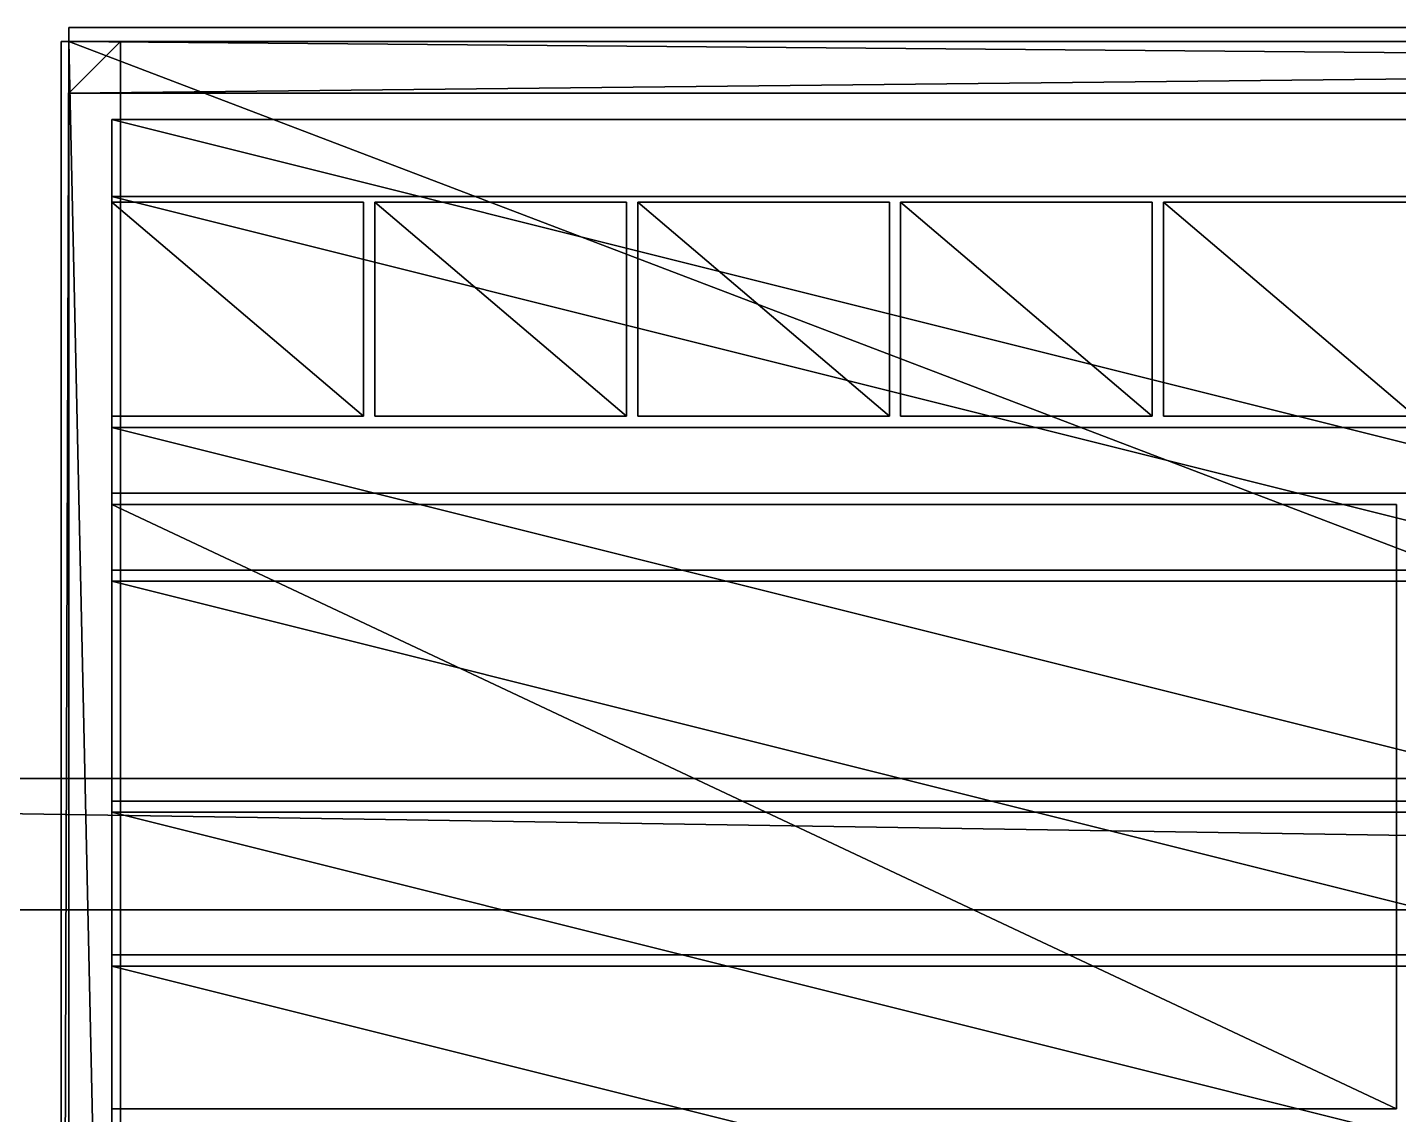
# Model space of a CAD drawing. Header units: millimetres. Extents: x -2500 to 6540, y -1255 to 1270.
# Drawn here: x -84 to 1376, y 112 to 1270 of the extents above; entities that cross this region are included whole.
import ezdxf

# ---------------------------------------------------------------- set-up
doc = ezdxf.new("R2010")
doc.units = ezdxf.units.MM

msp = doc.modelspace()

# ---------------------------------------------------------------- linework, layer by layer
at = {"layer": 'CAD_75LAB'}
for points in [[(-40, 1200, 1190), (-40, 1270, 1120), (-40, 1200, 1120)], [(-40, 1200, 1190), (-40, 1270, 1190), (-40, 1270, 1120)], [(6540, 1270, 1190), (6540, 1270, 1120), (-40, 1270, 1120)], [(6540, 1270, 1190), (-40, 1270, 1120), (-40, 1270, 1190)], [(6540, 1270, 1120), (-40, 1200, 1120), (-40, 1270, 1120)], [(6540, 1270, 1120), (6540, 1200, 1120), (-40, 1200, 1120)], [(6540, 1270, 1190), (-40, 1270, 1190), (-40, 1200, 1190)], [(6540, 1270, 1190), (-40, 1200, 1190), (6540, 1200, 1190)], [(-48, -1255, 1120), (-48, 1255, 3560), (-48, 1255, 1120)], [(-48, -1255, 3560), (-48, 1255, 3560), (-48, -1255, 1120)], [(-48, 1255, 3560), (-40, 1255, 1120), (-48, 1255, 1120)], [(-40, 1255, 3560), (-40, 1255, 1120), (-48, 1255, 3560)], [(-40, 1255, 1120), (-48, -1255, 1120), (-48, 1255, 1120)], [(-40, 1255, 1120), (-40, -1255, 1120), (-48, -1255, 1120)], [(-40, 1255, 3560), (-48, 1255, 3560), (-48, -1255, 3560)], [(-40, 1255, 3560), (-48, -1255, 3560), (-40, -1255, 3560)], [(-40, -1255, 1030), (-40, 1255, 1120), (-40, 1255, 1030)], [(-40, -1255, 1120), (-40, 1255, 1120), (-40, -1255, 1030)], [(6540, 1255, 1030), (-40, 1255, 1030), (-40, 1255, 1120)], [(6540, 1255, 1120), (6540, 1255, 1030), (-40, 1255, 1120)], [(6540, -1255, 1030), (-40, -1255, 1030), (-40, 1255, 1030)], [(6540, 1255, 1030), (6540, -1255, 1030), (-40, 1255, 1030)], [(6540, -1255, 1120), (-40, 1255, 1120), (-40, -1255, 1120)], [(6540, 1255, 1120), (-40, 1255, 1120), (6540, -1255, 1120)], [(-40, 1200, 3560), (-40, 1255, 1120), (-40, 1200, 1120)], [(-40, 1200, 3560), (-40, 1255, 3560), (-40, 1255, 1120)], [(15, 1255, 3560), (15, 1255, 1120), (-40, 1255, 1120)], [(15, 1255, 3560), (-40, 1255, 1120), (-40, 1255, 3560)], [(15, 1255, 1120), (-40, 1200, 1120), (-40, 1255, 1120)], [(15, 1255, 1120), (15, 1200, 1120), (-40, 1200, 1120)], [(15, 1255, 3560), (-40, 1255, 3560), (-40, 1200, 3560)], [(15, 1255, 3560), (-40, 1200, 3560), (15, 1200, 3560)], [(-40, 1200, 3615), (-40, 1255, 3560), (-40, 1200, 3560)], [(-40, 1200, 3615), (-40, 1255, 3615), (-40, 1255, 3560)], [(6540, 1255, 3560), (-40, 1255, 3560), (-40, 1255, 3615)], [(6540, 1255, 3615), (6540, 1255, 3560), (-40, 1255, 3615)], [(6540, 1200, 3560), (-40, 1200, 3560), (-40, 1255, 3560)], [(6540, 1255, 3560), (6540, 1200, 3560), (-40, 1255, 3560)], [(6540, 1200, 3615), (-40, 1255, 3615), (-40, 1200, 3615)], [(6540, 1255, 3615), (-40, 1255, 3615), (6540, 1200, 3615)], [(-40, -1255, 3560), (-40, 1255, 3615), (-40, 1255, 3560)], [(-40, -1255, 3615), (-40, 1255, 3615), (-40, -1255, 3560)], [(15, 1255, 3615), (15, 1255, 3560), (-40, 1255, 3560)], [(15, 1255, 3615), (-40, 1255, 3560), (-40, 1255, 3615)], [(-40, 1255, 3560), (15, -1255, 3560), (-40, -1255, 3560)], [(15, 1255, 3560), (15, -1255, 3560), (-40, 1255, 3560)], [(-40, 1255, 3615), (-40, -1255, 3615), (15, -1255, 3615)], [(15, 1255, 3615), (-40, 1255, 3615), (15, -1255, 3615)], [(-40, -1255, 1120), (-40, 1255, 1120), (-40, 1255, 3560)], [(-40, -1255, 3560), (-40, -1255, 1120), (-40, 1255, 3560)], [(15, 1200, 3560), (15, 1200, 1120), (15, 1255, 1120)], [(15, 1200, 3560), (15, 1255, 1120), (15, 1255, 3560)], [(15, -1255, 3560), (15, 1255, 3560), (15, 1255, 3615)], [(15, -1255, 3615), (15, -1255, 3560), (15, 1255, 3615)], [(15, 1200, 3560), (-40, 1200, 1120), (15, 1200, 1120)], [(15, 1200, 3560), (-40, 1200, 3560), (-40, 1200, 1120)], [(6540, 1200, 3560), (-40, 1200, 3615), (-40, 1200, 3560)], [(6540, 1200, 3615), (-40, 1200, 3615), (6540, 1200, 3560)], [(6540, 1200, 1190), (-40, 1200, 1120), (6540, 1200, 1120)], [(6540, 1200, 1190), (-40, 1200, 1190), (-40, 1200, 1120)], [(6, 774, 1237), (6, 1172, 1123), (6, 774, 1123)], [(6, 774, 1237), (6, 1172, 1237), (6, 1172, 1123)], [(1597, 1172, 1123), (6, 1172, 1123), (6, 1172, 1237)], [(1597, 1172, 1237), (1597, 1172, 1123), (6, 1172, 1237)], [(1597, 774, 1123), (6, 774, 1123), (6, 1172, 1123)], [(1597, 1172, 1123), (1597, 774, 1123), (6, 1172, 1123)], [(1597, 774, 1237), (6, 1172, 1237), (6, 774, 1237)], [(1597, 1172, 1237), (6, 1172, 1237), (1597, 774, 1237)], [(6, 774, 1357), (6, 1172, 1243), (6, 774, 1243)], [(6, 774, 1357), (6, 1172, 1357), (6, 1172, 1243)], [(1597, 1172, 1243), (6, 1172, 1243), (6, 1172, 1357)], [(1597, 1172, 1357), (1597, 1172, 1243), (6, 1172, 1357)], [(1597, 774, 1243), (6, 774, 1243), (6, 1172, 1243)], [(1597, 1172, 1243), (1597, 774, 1243), (6, 1172, 1243)], [(1597, 774, 1357), (6, 1172, 1357), (6, 774, 1357)], [(1597, 1172, 1357), (6, 1172, 1357), (1597, 774, 1357)], [(6, 774, 1477), (6, 1172, 1363), (6, 774, 1363)], [(6, 774, 1477), (6, 1172, 1477), (6, 1172, 1363)], [(1597, 1172, 1363), (6, 1172, 1363), (6, 1172, 1477)], [(1597, 1172, 1477), (1597, 1172, 1363), (6, 1172, 1477)], [(1597, 774, 1363), (6, 774, 1363), (6, 1172, 1363)], [(1597, 1172, 1363), (1597, 774, 1363), (6, 1172, 1363)], [(1597, 774, 1477), (6, 1172, 1477), (6, 774, 1477)], [(1597, 1172, 1477), (6, 1172, 1477), (1597, 774, 1477)], [(6, 774, 1597), (6, 1172, 1483), (6, 774, 1483)], [(6, 774, 1597), (6, 1172, 1597), (6, 1172, 1483)], [(1597, 1172, 1483), (6, 1172, 1483), (6, 1172, 1597)], [(1597, 1172, 1597), (1597, 1172, 1483), (6, 1172, 1597)], [(1597, 774, 1483), (6, 774, 1483), (6, 1172, 1483)], [(1597, 1172, 1483), (1597, 774, 1483), (6, 1172, 1483)], [(1597, 774, 1597), (6, 1172, 1597), (6, 774, 1597)], [(1597, 1172, 1597), (6, 1172, 1597), (1597, 774, 1597)], [(6, 774, 1717), (6, 1172, 1603), (6, 774, 1603)], [(6, 774, 1717), (6, 1172, 1717), (6, 1172, 1603)], [(1597, 1172, 1603), (6, 1172, 1603), (6, 1172, 1717)], [(1597, 1172, 1717), (1597, 1172, 1603), (6, 1172, 1717)], [(1597, 774, 1603), (6, 774, 1603), (6, 1172, 1603)], [(1597, 1172, 1603), (1597, 774, 1603), (6, 1172, 1603)], [(1597, 774, 1717), (6, 1172, 1717), (6, 774, 1717)], [(1597, 1172, 1717), (6, 1172, 1717), (1597, 774, 1717)], [(6, 774, 1837), (6, 1172, 1723), (6, 774, 1723)], [(6, 774, 1837), (6, 1172, 1837), (6, 1172, 1723)], [(1597, 1172, 1723), (6, 1172, 1723), (6, 1172, 1837)], [(1597, 1172, 1837), (1597, 1172, 1723), (6, 1172, 1837)], [(1597, 774, 1723), (6, 774, 1723), (6, 1172, 1723)], [(1597, 1172, 1723), (1597, 774, 1723), (6, 1172, 1723)], [(1597, 774, 1837), (6, 1172, 1837), (6, 774, 1837)], [(1597, 1172, 1837), (6, 1172, 1837), (1597, 774, 1837)], [(6, 774, 1957), (6, 1172, 1843), (6, 774, 1843)], [(6, 774, 1957), (6, 1172, 1957), (6, 1172, 1843)], [(1597, 1172, 1843), (6, 1172, 1843), (6, 1172, 1957)], [(1597, 1172, 1957), (1597, 1172, 1843), (6, 1172, 1957)], [(1597, 774, 1843), (6, 774, 1843), (6, 1172, 1843)], [(1597, 1172, 1843), (1597, 774, 1843), (6, 1172, 1843)], [(1597, 774, 1957), (6, 1172, 1957), (6, 774, 1957)], [(1597, 1172, 1957), (6, 1172, 1957), (1597, 774, 1957)], [(6, 774, 2077), (6, 1172, 1963), (6, 774, 1963)], [(6, 774, 2077), (6, 1172, 2077), (6, 1172, 1963)], [(1597, 1172, 1963), (6, 1172, 1963), (6, 1172, 2077)], [(1597, 1172, 2077), (1597, 1172, 1963), (6, 1172, 2077)], [(1597, 774, 1963), (6, 774, 1963), (6, 1172, 1963)], [(1597, 1172, 1963), (1597, 774, 1963), (6, 1172, 1963)], [(1597, 774, 2077), (6, 1172, 2077), (6, 774, 2077)], [(1597, 1172, 2077), (6, 1172, 2077), (1597, 774, 2077)], [(6, 774, 2197), (6, 1172, 2083), (6, 774, 2083)], [(6, 774, 2197), (6, 1172, 2197), (6, 1172, 2083)], [(1597, 1172, 2083), (6, 1172, 2083), (6, 1172, 2197)], [(1597, 1172, 2197), (1597, 1172, 2083), (6, 1172, 2197)], [(1597, 774, 2083), (6, 774, 2083), (6, 1172, 2083)], [(1597, 1172, 2083), (1597, 774, 2083), (6, 1172, 2083)], [(1597, 774, 2197), (6, 1172, 2197), (6, 774, 2197)], [(1597, 1172, 2197), (6, 1172, 2197), (1597, 774, 2197)], [(6, 774, 2317), (6, 1172, 2203), (6, 774, 2203)], [(6, 774, 2317), (6, 1172, 2317), (6, 1172, 2203)], [(1597, 1172, 2203), (6, 1172, 2203), (6, 1172, 2317)], [(1597, 1172, 2317), (1597, 1172, 2203), (6, 1172, 2317)], [(1597, 774, 2203), (6, 774, 2203), (6, 1172, 2203)], [(1597, 1172, 2203), (1597, 774, 2203), (6, 1172, 2203)], [(1597, 774, 2317), (6, 1172, 2317), (6, 774, 2317)], [(1597, 1172, 2317), (6, 1172, 2317), (1597, 774, 2317)], [(6, 774, 2437), (6, 1172, 2323), (6, 774, 2323)], [(6, 774, 2437), (6, 1172, 2437), (6, 1172, 2323)], [(1597, 1172, 2323), (6, 1172, 2323), (6, 1172, 2437)], [(1597, 1172, 2437), (1597, 1172, 2323), (6, 1172, 2437)], [(1597, 774, 2323), (6, 774, 2323), (6, 1172, 2323)], [(1597, 1172, 2323), (1597, 774, 2323), (6, 1172, 2323)], [(1597, 774, 2437), (6, 1172, 2437), (6, 774, 2437)], [(1597, 1172, 2437), (6, 1172, 2437), (1597, 774, 2437)], [(6, 774, 2557), (6, 1172, 2443), (6, 774, 2443)], [(6, 774, 2557), (6, 1172, 2557), (6, 1172, 2443)], [(1597, 1172, 2443), (6, 1172, 2443), (6, 1172, 2557)], [(1597, 1172, 2557), (1597, 1172, 2443), (6, 1172, 2557)], [(1597, 774, 2443), (6, 774, 2443), (6, 1172, 2443)], [(1597, 1172, 2443), (1597, 774, 2443), (6, 1172, 2443)], [(1597, 774, 2557), (6, 1172, 2557), (6, 774, 2557)], [(1597, 1172, 2557), (6, 1172, 2557), (1597, 774, 2557)], [(6, 774, 2677), (6, 1172, 2563), (6, 774, 2563)], [(6, 774, 2677), (6, 1172, 2677), (6, 1172, 2563)], [(1597, 1172, 2563), (6, 1172, 2563), (6, 1172, 2677)], [(1597, 1172, 2677), (1597, 1172, 2563), (6, 1172, 2677)], [(1597, 774, 2563), (6, 774, 2563), (6, 1172, 2563)], [(1597, 1172, 2563), (1597, 774, 2563), (6, 1172, 2563)], [(1597, 774, 2677), (6, 1172, 2677), (6, 774, 2677)], [(1597, 1172, 2677), (6, 1172, 2677), (1597, 774, 2677)], [(6, 774, 2797), (6, 1172, 2683), (6, 774, 2683)], [(6, 774, 2797), (6, 1172, 2797), (6, 1172, 2683)], [(1597, 1172, 2683), (6, 1172, 2683), (6, 1172, 2797)], [(1597, 1172, 2797), (1597, 1172, 2683), (6, 1172, 2797)], [(1597, 774, 2683), (6, 774, 2683), (6, 1172, 2683)], [(1597, 1172, 2683), (1597, 774, 2683), (6, 1172, 2683)], [(1597, 774, 2797), (6, 1172, 2797), (6, 774, 2797)], [(1597, 1172, 2797), (6, 1172, 2797), (1597, 774, 2797)], [(6, 692, 2917), (6, 1090, 2803), (6, 692, 2803)], [(6, 692, 2917), (6, 1090, 2917), (6, 1090, 2803)], [(1597, 1090, 2803), (6, 1090, 2803), (6, 1090, 2917)], [(1597, 1090, 2917), (1597, 1090, 2803), (6, 1090, 2917)], [(1597, 692, 2803), (6, 692, 2803), (6, 1090, 2803)], [(1597, 1090, 2803), (1597, 692, 2803), (6, 1090, 2803)], [(1597, 692, 2917), (6, 1090, 2917), (6, 692, 2917)], [(1597, 1090, 2917), (6, 1090, 2917), (1597, 692, 2917)], [(6, 856, 3102), (6, 1084, 2923), (6, 856, 2923)], [(6, 856, 3102), (6, 1084, 3102), (6, 1084, 2923)], [(274, 1084, 3102), (274, 1084, 2923), (6, 1084, 2923)], [(274, 1084, 3102), (6, 1084, 2923), (6, 1084, 3102)], [(274, 856, 2923), (6, 856, 2923), (6, 1084, 2923)], [(274, 1084, 2923), (274, 856, 2923), (6, 1084, 2923)], [(274, 856, 3102), (6, 1084, 3102), (6, 856, 3102)], [(274, 1084, 3102), (6, 1084, 3102), (274, 856, 3102)], [(6, 856, 3287), (6, 1084, 3108), (6, 856, 3108)], [(6, 856, 3287), (6, 1084, 3287), (6, 1084, 3108)], [(274, 1084, 3287), (274, 1084, 3108), (6, 1084, 3108)], [(274, 1084, 3287), (6, 1084, 3108), (6, 1084, 3287)], [(274, 856, 3108), (6, 856, 3108), (6, 1084, 3108)], [(274, 1084, 3108), (274, 856, 3108), (6, 1084, 3108)], [(274, 856, 3287), (6, 1084, 3287), (6, 856, 3287)], [(274, 1084, 3287), (6, 1084, 3287), (274, 856, 3287)], [(6, 856, 3472), (6, 1084, 3293), (6, 856, 3293)], [(6, 856, 3472), (6, 1084, 3472), (6, 1084, 3293)], [(274, 1084, 3472), (274, 1084, 3293), (6, 1084, 3293)], [(274, 1084, 3472), (6, 1084, 3293), (6, 1084, 3472)], [(274, 856, 3293), (6, 856, 3293), (6, 1084, 3293)], [(274, 1084, 3293), (274, 856, 3293), (6, 1084, 3293)], [(274, 856, 3472), (6, 1084, 3472), (6, 856, 3472)], [(274, 1084, 3472), (6, 1084, 3472), (274, 856, 3472)], [(274, 856, 3102), (274, 856, 2923), (274, 1084, 2923)], [(274, 856, 3102), (274, 1084, 2923), (274, 1084, 3102)], [(274, 856, 3287), (274, 856, 3108), (274, 1084, 3108)], [(274, 856, 3287), (274, 1084, 3108), (274, 1084, 3287)], [(274, 856, 3472), (274, 856, 3293), (274, 1084, 3293)], [(274, 856, 3472), (274, 1084, 3293), (274, 1084, 3472)], [(286, 856, 3102), (286, 1084, 2923), (286, 856, 2923)], [(286, 856, 3102), (286, 1084, 3102), (286, 1084, 2923)], [(554, 1084, 3102), (554, 1084, 2923), (286, 1084, 2923)], [(554, 1084, 3102), (286, 1084, 2923), (286, 1084, 3102)], [(554, 856, 2923), (286, 856, 2923), (286, 1084, 2923)], [(554, 1084, 2923), (554, 856, 2923), (286, 1084, 2923)], [(554, 856, 3102), (286, 1084, 3102), (286, 856, 3102)], [(554, 1084, 3102), (286, 1084, 3102), (554, 856, 3102)], [(286, 856, 3287), (286, 1084, 3108), (286, 856, 3108)], [(286, 856, 3287), (286, 1084, 3287), (286, 1084, 3108)], [(554, 1084, 3287), (554, 1084, 3108), (286, 1084, 3108)], [(554, 1084, 3287), (286, 1084, 3108), (286, 1084, 3287)], [(554, 856, 3108), (286, 856, 3108), (286, 1084, 3108)], [(554, 1084, 3108), (554, 856, 3108), (286, 1084, 3108)], [(554, 856, 3287), (286, 1084, 3287), (286, 856, 3287)], [(554, 1084, 3287), (286, 1084, 3287), (554, 856, 3287)], [(286, 856, 3472), (286, 1084, 3293), (286, 856, 3293)], [(286, 856, 3472), (286, 1084, 3472), (286, 1084, 3293)], [(554, 1084, 3472), (554, 1084, 3293), (286, 1084, 3293)], [(554, 1084, 3472), (286, 1084, 3293), (286, 1084, 3472)], [(554, 856, 3293), (286, 856, 3293), (286, 1084, 3293)], [(554, 1084, 3293), (554, 856, 3293), (286, 1084, 3293)], [(554, 856, 3472), (286, 1084, 3472), (286, 856, 3472)], [(554, 1084, 3472), (286, 1084, 3472), (554, 856, 3472)], [(554, 856, 3102), (554, 856, 2923), (554, 1084, 2923)], [(554, 856, 3102), (554, 1084, 2923), (554, 1084, 3102)], [(554, 856, 3287), (554, 856, 3108), (554, 1084, 3108)], [(554, 856, 3287), (554, 1084, 3108), (554, 1084, 3287)], [(554, 856, 3472), (554, 856, 3293), (554, 1084, 3293)], [(554, 856, 3472), (554, 1084, 3293), (554, 1084, 3472)], [(566, 856, 3102), (566, 1084, 2923), (566, 856, 2923)], [(566, 856, 3102), (566, 1084, 3102), (566, 1084, 2923)], [(834, 1084, 3102), (834, 1084, 2923), (566, 1084, 2923)], [(834, 1084, 3102), (566, 1084, 2923), (566, 1084, 3102)], [(834, 856, 2923), (566, 856, 2923), (566, 1084, 2923)], [(834, 1084, 2923), (834, 856, 2923), (566, 1084, 2923)], [(834, 856, 3102), (566, 1084, 3102), (566, 856, 3102)], [(834, 1084, 3102), (566, 1084, 3102), (834, 856, 3102)], [(566, 856, 3287), (566, 1084, 3108), (566, 856, 3108)], [(566, 856, 3287), (566, 1084, 3287), (566, 1084, 3108)], [(834, 1084, 3287), (834, 1084, 3108), (566, 1084, 3108)], [(834, 1084, 3287), (566, 1084, 3108), (566, 1084, 3287)], [(834, 856, 3108), (566, 856, 3108), (566, 1084, 3108)], [(834, 1084, 3108), (834, 856, 3108), (566, 1084, 3108)], [(834, 856, 3287), (566, 1084, 3287), (566, 856, 3287)], [(834, 1084, 3287), (566, 1084, 3287), (834, 856, 3287)], [(566, 856, 3472), (566, 1084, 3293), (566, 856, 3293)], [(566, 856, 3472), (566, 1084, 3472), (566, 1084, 3293)], [(834, 1084, 3472), (834, 1084, 3293), (566, 1084, 3293)], [(834, 1084, 3472), (566, 1084, 3293), (566, 1084, 3472)], [(834, 856, 3293), (566, 856, 3293), (566, 1084, 3293)], [(834, 1084, 3293), (834, 856, 3293), (566, 1084, 3293)], [(834, 856, 3472), (566, 1084, 3472), (566, 856, 3472)], [(834, 1084, 3472), (566, 1084, 3472), (834, 856, 3472)], [(834, 856, 3102), (834, 856, 2923), (834, 1084, 2923)], [(834, 856, 3102), (834, 1084, 2923), (834, 1084, 3102)], [(834, 856, 3287), (834, 856, 3108), (834, 1084, 3108)], [(834, 856, 3287), (834, 1084, 3108), (834, 1084, 3287)], [(834, 856, 3472), (834, 856, 3293), (834, 1084, 3293)], [(834, 856, 3472), (834, 1084, 3293), (834, 1084, 3472)], [(846, 856, 3102), (846, 1084, 2923), (846, 856, 2923)], [(846, 856, 3102), (846, 1084, 3102), (846, 1084, 2923)], [(1114, 1084, 3102), (1114, 1084, 2923), (846, 1084, 2923)], [(1114, 1084, 3102), (846, 1084, 2923), (846, 1084, 3102)], [(1114, 856, 2923), (846, 856, 2923), (846, 1084, 2923)], [(1114, 1084, 2923), (1114, 856, 2923), (846, 1084, 2923)], [(1114, 856, 3102), (846, 1084, 3102), (846, 856, 3102)], [(1114, 1084, 3102), (846, 1084, 3102), (1114, 856, 3102)], [(846, 856, 3287), (846, 1084, 3108), (846, 856, 3108)], [(846, 856, 3287), (846, 1084, 3287), (846, 1084, 3108)], [(1114, 1084, 3287), (1114, 1084, 3108), (846, 1084, 3108)], [(1114, 1084, 3287), (846, 1084, 3108), (846, 1084, 3287)], [(1114, 856, 3108), (846, 856, 3108), (846, 1084, 3108)], [(1114, 1084, 3108), (1114, 856, 3108), (846, 1084, 3108)], [(1114, 856, 3287), (846, 1084, 3287), (846, 856, 3287)], [(1114, 1084, 3287), (846, 1084, 3287), (1114, 856, 3287)], [(846, 856, 3472), (846, 1084, 3293), (846, 856, 3293)], [(846, 856, 3472), (846, 1084, 3472), (846, 1084, 3293)], [(1114, 1084, 3472), (1114, 1084, 3293), (846, 1084, 3293)], [(1114, 1084, 3472), (846, 1084, 3293), (846, 1084, 3472)], [(1114, 856, 3293), (846, 856, 3293), (846, 1084, 3293)], [(1114, 1084, 3293), (1114, 856, 3293), (846, 1084, 3293)], [(1114, 856, 3472), (846, 1084, 3472), (846, 856, 3472)], [(1114, 1084, 3472), (846, 1084, 3472), (1114, 856, 3472)], [(1114, 856, 3102), (1114, 856, 2923), (1114, 1084, 2923)], [(1114, 856, 3102), (1114, 1084, 2923), (1114, 1084, 3102)], [(1114, 856, 3287), (1114, 856, 3108), (1114, 1084, 3108)], [(1114, 856, 3287), (1114, 1084, 3108), (1114, 1084, 3287)], [(1114, 856, 3472), (1114, 856, 3293), (1114, 1084, 3293)], [(1114, 856, 3472), (1114, 1084, 3293), (1114, 1084, 3472)], [(1126, 856, 3102), (1126, 1084, 2923), (1126, 856, 2923)], [(1126, 856, 3102), (1126, 1084, 3102), (1126, 1084, 2923)], [(1394, 1084, 3102), (1394, 1084, 2923), (1126, 1084, 2923)], [(1394, 1084, 3102), (1126, 1084, 2923), (1126, 1084, 3102)], [(1394, 856, 2923), (1126, 856, 2923), (1126, 1084, 2923)], [(1394, 1084, 2923), (1394, 856, 2923), (1126, 1084, 2923)], [(1394, 856, 3102), (1126, 1084, 3102), (1126, 856, 3102)], [(1394, 1084, 3102), (1126, 1084, 3102), (1394, 856, 3102)], [(1126, 856, 3287), (1126, 1084, 3108), (1126, 856, 3108)], [(1126, 856, 3287), (1126, 1084, 3287), (1126, 1084, 3108)], [(1394, 1084, 3287), (1394, 1084, 3108), (1126, 1084, 3108)], [(1394, 1084, 3287), (1126, 1084, 3108), (1126, 1084, 3287)], [(1394, 856, 3108), (1126, 856, 3108), (1126, 1084, 3108)], [(1394, 1084, 3108), (1394, 856, 3108), (1126, 1084, 3108)], [(1394, 856, 3287), (1126, 1084, 3287), (1126, 856, 3287)], [(1394, 1084, 3287), (1126, 1084, 3287), (1394, 856, 3287)], [(1126, 856, 3472), (1126, 1084, 3293), (1126, 856, 3293)], [(1126, 856, 3472), (1126, 1084, 3472), (1126, 1084, 3293)], [(1394, 1084, 3472), (1394, 1084, 3293), (1126, 1084, 3293)], [(1394, 1084, 3472), (1126, 1084, 3293), (1126, 1084, 3472)], [(1394, 856, 3293), (1126, 856, 3293), (1126, 1084, 3293)], [(1394, 1084, 3293), (1394, 856, 3293), (1126, 1084, 3293)], [(1394, 856, 3472), (1126, 1084, 3472), (1126, 856, 3472)], [(1394, 1084, 3472), (1126, 1084, 3472), (1394, 856, 3472)], [(274, 856, 3102), (6, 856, 2923), (274, 856, 2923)], [(274, 856, 3102), (6, 856, 3102), (6, 856, 2923)], [(274, 856, 3287), (6, 856, 3108), (274, 856, 3108)], [(274, 856, 3287), (6, 856, 3287), (6, 856, 3108)], [(274, 856, 3472), (6, 856, 3293), (274, 856, 3293)], [(274, 856, 3472), (6, 856, 3472), (6, 856, 3293)], [(554, 856, 3102), (286, 856, 2923), (554, 856, 2923)], [(554, 856, 3102), (286, 856, 3102), (286, 856, 2923)], [(554, 856, 3287), (286, 856, 3108), (554, 856, 3108)], [(554, 856, 3287), (286, 856, 3287), (286, 856, 3108)], [(554, 856, 3472), (286, 856, 3293), (554, 856, 3293)], [(554, 856, 3472), (286, 856, 3472), (286, 856, 3293)], [(834, 856, 3102), (566, 856, 2923), (834, 856, 2923)], [(834, 856, 3102), (566, 856, 3102), (566, 856, 2923)], [(834, 856, 3287), (566, 856, 3108), (834, 856, 3108)], [(834, 856, 3287), (566, 856, 3287), (566, 856, 3108)], [(834, 856, 3472), (566, 856, 3293), (834, 856, 3293)], [(834, 856, 3472), (566, 856, 3472), (566, 856, 3293)], [(1114, 856, 3102), (846, 856, 2923), (1114, 856, 2923)], [(1114, 856, 3102), (846, 856, 3102), (846, 856, 2923)], [(1114, 856, 3287), (846, 856, 3108), (1114, 856, 3108)], [(1114, 856, 3287), (846, 856, 3287), (846, 856, 3108)], [(1114, 856, 3472), (846, 856, 3293), (1114, 856, 3293)], [(1114, 856, 3472), (846, 856, 3472), (846, 856, 3293)], [(1394, 856, 3102), (1126, 856, 2923), (1394, 856, 2923)], [(1394, 856, 3102), (1126, 856, 3102), (1126, 856, 2923)], [(1394, 856, 3287), (1126, 856, 3108), (1394, 856, 3108)], [(1394, 856, 3287), (1126, 856, 3287), (1126, 856, 3108)], [(1394, 856, 3472), (1126, 856, 3293), (1394, 856, 3293)], [(1394, 856, 3472), (1126, 856, 3472), (1126, 856, 3293)], [(6, 446, 3037), (6, 844, 2923), (6, 446, 2923)], [(6, 446, 3037), (6, 844, 3037), (6, 844, 2923)], [(1597, 844, 2923), (6, 844, 2923), (6, 844, 3037)], [(1597, 844, 3037), (1597, 844, 2923), (6, 844, 3037)], [(1597, 446, 2923), (6, 446, 2923), (6, 844, 2923)], [(1597, 844, 2923), (1597, 446, 2923), (6, 844, 2923)], [(1597, 446, 3037), (6, 844, 3037), (6, 446, 3037)], [(1597, 844, 3037), (6, 844, 3037), (1597, 446, 3037)], [(6, 446, 3157), (6, 844, 3043), (6, 446, 3043)], [(6, 446, 3157), (6, 844, 3157), (6, 844, 3043)], [(1597, 844, 3043), (6, 844, 3043), (6, 844, 3157)], [(1597, 844, 3157), (1597, 844, 3043), (6, 844, 3157)], [(1597, 446, 3043), (6, 446, 3043), (6, 844, 3043)], [(1597, 844, 3043), (1597, 446, 3043), (6, 844, 3043)], [(1597, 446, 3157), (6, 844, 3157), (6, 446, 3157)], [(1597, 844, 3157), (6, 844, 3157), (1597, 446, 3157)], [(6, 446, 3277), (6, 844, 3163), (6, 446, 3163)], [(6, 446, 3277), (6, 844, 3277), (6, 844, 3163)], [(1597, 844, 3163), (6, 844, 3163), (6, 844, 3277)], [(1597, 844, 3277), (1597, 844, 3163), (6, 844, 3277)], [(1597, 446, 3163), (6, 446, 3163), (6, 844, 3163)], [(1597, 844, 3163), (1597, 446, 3163), (6, 844, 3163)], [(1597, 446, 3277), (6, 844, 3277), (6, 446, 3277)], [(1597, 844, 3277), (6, 844, 3277), (1597, 446, 3277)], [(6, 446, 3397), (6, 844, 3283), (6, 446, 3283)], [(6, 446, 3397), (6, 844, 3397), (6, 844, 3283)], [(1597, 844, 3283), (6, 844, 3283), (6, 844, 3397)], [(1597, 844, 3397), (1597, 844, 3283), (6, 844, 3397)], [(1597, 446, 3283), (6, 446, 3283), (6, 844, 3283)], [(1597, 844, 3283), (1597, 446, 3283), (6, 844, 3283)], [(1597, 446, 3397), (6, 844, 3397), (6, 446, 3397)], [(1597, 844, 3397), (6, 844, 3397), (1597, 446, 3397)], [(6, 446, 3517), (6, 844, 3403), (6, 446, 3403)], [(6, 446, 3517), (6, 844, 3517), (6, 844, 3403)], [(1597, 844, 3403), (6, 844, 3403), (6, 844, 3517)], [(1597, 844, 3517), (1597, 844, 3403), (6, 844, 3517)], [(1597, 446, 3403), (6, 446, 3403), (6, 844, 3403)], [(1597, 844, 3403), (1597, 446, 3403), (6, 844, 3403)], [(1597, 446, 3517), (6, 844, 3517), (6, 446, 3517)], [(1597, 844, 3517), (6, 844, 3517), (1597, 446, 3517)], [(1597, 774, 1123), (6, 774, 1237), (6, 774, 1123)], [(1597, 774, 1237), (6, 774, 1237), (1597, 774, 1123)], [(1597, 774, 1243), (6, 774, 1357), (6, 774, 1243)], [(1597, 774, 1357), (6, 774, 1357), (1597, 774, 1243)], [(1597, 774, 1363), (6, 774, 1477), (6, 774, 1363)], [(1597, 774, 1477), (6, 774, 1477), (1597, 774, 1363)], [(1597, 774, 1483), (6, 774, 1597), (6, 774, 1483)], [(1597, 774, 1597), (6, 774, 1597), (1597, 774, 1483)], [(1597, 774, 1603), (6, 774, 1717), (6, 774, 1603)], [(1597, 774, 1717), (6, 774, 1717), (1597, 774, 1603)], [(1597, 774, 1723), (6, 774, 1837), (6, 774, 1723)], [(1597, 774, 1837), (6, 774, 1837), (1597, 774, 1723)], [(1597, 774, 1843), (6, 774, 1957), (6, 774, 1843)], [(1597, 774, 1957), (6, 774, 1957), (1597, 774, 1843)], [(1597, 774, 1963), (6, 774, 2077), (6, 774, 1963)], [(1597, 774, 2077), (6, 774, 2077), (1597, 774, 1963)], [(1597, 774, 2083), (6, 774, 2197), (6, 774, 2083)], [(1597, 774, 2197), (6, 774, 2197), (1597, 774, 2083)], [(1597, 774, 2203), (6, 774, 2317), (6, 774, 2203)], [(1597, 774, 2317), (6, 774, 2317), (1597, 774, 2203)], [(1597, 774, 2323), (6, 774, 2437), (6, 774, 2323)], [(1597, 774, 2437), (6, 774, 2437), (1597, 774, 2323)], [(1597, 774, 2443), (6, 774, 2557), (6, 774, 2443)], [(1597, 774, 2557), (6, 774, 2557), (1597, 774, 2443)], [(1597, 774, 2563), (6, 774, 2677), (6, 774, 2563)], [(1597, 774, 2677), (6, 774, 2677), (1597, 774, 2563)], [(1597, 774, 2683), (6, 774, 2797), (6, 774, 2683)], [(1597, 774, 2797), (6, 774, 2797), (1597, 774, 2683)], [(6, 118, 1237), (6, 762, 1123), (6, 118, 1123)], [(6, 118, 1237), (6, 762, 1237), (6, 762, 1123)], [(1374, 762, 1237), (1374, 762, 1123), (6, 762, 1123)], [(1374, 762, 1237), (6, 762, 1123), (6, 762, 1237)], [(1374, 118, 1123), (6, 118, 1123), (6, 762, 1123)], [(1374, 762, 1123), (1374, 118, 1123), (6, 762, 1123)], [(1374, 118, 1237), (6, 762, 1237), (6, 118, 1237)], [(1374, 762, 1237), (6, 762, 1237), (1374, 118, 1237)], [(6, 118, 1357), (6, 762, 1243), (6, 118, 1243)], [(6, 118, 1357), (6, 762, 1357), (6, 762, 1243)], [(1374, 762, 1357), (1374, 762, 1243), (6, 762, 1243)], [(1374, 762, 1357), (6, 762, 1243), (6, 762, 1357)], [(1374, 118, 1243), (6, 118, 1243), (6, 762, 1243)], [(1374, 762, 1243), (1374, 118, 1243), (6, 762, 1243)], [(1374, 118, 1357), (6, 762, 1357), (6, 118, 1357)], [(1374, 762, 1357), (6, 762, 1357), (1374, 118, 1357)], [(6, 118, 1477), (6, 762, 1363), (6, 118, 1363)], [(6, 118, 1477), (6, 762, 1477), (6, 762, 1363)], [(1374, 762, 1477), (1374, 762, 1363), (6, 762, 1363)], [(1374, 762, 1477), (6, 762, 1363), (6, 762, 1477)], [(1374, 118, 1363), (6, 118, 1363), (6, 762, 1363)], [(1374, 762, 1363), (1374, 118, 1363), (6, 762, 1363)], [(1374, 118, 1477), (6, 762, 1477), (6, 118, 1477)], [(1374, 762, 1477), (6, 762, 1477), (1374, 118, 1477)], [(6, 118, 1597), (6, 762, 1483), (6, 118, 1483)], [(6, 118, 1597), (6, 762, 1597), (6, 762, 1483)], [(1374, 762, 1597), (1374, 762, 1483), (6, 762, 1483)], [(1374, 762, 1597), (6, 762, 1483), (6, 762, 1597)], [(1374, 118, 1483), (6, 118, 1483), (6, 762, 1483)], [(1374, 762, 1483), (1374, 118, 1483), (6, 762, 1483)], [(1374, 118, 1597), (6, 762, 1597), (6, 118, 1597)], [(1374, 762, 1597), (6, 762, 1597), (1374, 118, 1597)], [(6, 118, 1717), (6, 762, 1603), (6, 118, 1603)], [(6, 118, 1717), (6, 762, 1717), (6, 762, 1603)], [(1374, 762, 1717), (1374, 762, 1603), (6, 762, 1603)], [(1374, 762, 1717), (6, 762, 1603), (6, 762, 1717)], [(1374, 118, 1603), (6, 118, 1603), (6, 762, 1603)], [(1374, 762, 1603), (1374, 118, 1603), (6, 762, 1603)], [(1374, 118, 1717), (6, 762, 1717), (6, 118, 1717)], [(1374, 762, 1717), (6, 762, 1717), (1374, 118, 1717)], [(6, 118, 1837), (6, 762, 1723), (6, 118, 1723)], [(6, 118, 1837), (6, 762, 1837), (6, 762, 1723)], [(1374, 762, 1837), (1374, 762, 1723), (6, 762, 1723)], [(1374, 762, 1837), (6, 762, 1723), (6, 762, 1837)], [(1374, 118, 1723), (6, 118, 1723), (6, 762, 1723)], [(1374, 762, 1723), (1374, 118, 1723), (6, 762, 1723)], [(1374, 118, 1837), (6, 762, 1837), (6, 118, 1837)], [(1374, 762, 1837), (6, 762, 1837), (1374, 118, 1837)], [(6, 118, 1957), (6, 762, 1843), (6, 118, 1843)], [(6, 118, 1957), (6, 762, 1957), (6, 762, 1843)], [(1374, 762, 1957), (1374, 762, 1843), (6, 762, 1843)], [(1374, 762, 1957), (6, 762, 1843), (6, 762, 1957)], [(1374, 118, 1843), (6, 118, 1843), (6, 762, 1843)], [(1374, 762, 1843), (1374, 118, 1843), (6, 762, 1843)], [(1374, 118, 1957), (6, 762, 1957), (6, 118, 1957)], [(1374, 762, 1957), (6, 762, 1957), (1374, 118, 1957)], [(6, 118, 2077), (6, 762, 1963), (6, 118, 1963)], [(6, 118, 2077), (6, 762, 2077), (6, 762, 1963)], [(1374, 762, 2077), (1374, 762, 1963), (6, 762, 1963)], [(1374, 762, 2077), (6, 762, 1963), (6, 762, 2077)], [(1374, 118, 1963), (6, 118, 1963), (6, 762, 1963)], [(1374, 762, 1963), (1374, 118, 1963), (6, 762, 1963)], [(1374, 118, 2077), (6, 762, 2077), (6, 118, 2077)], [(1374, 762, 2077), (6, 762, 2077), (1374, 118, 2077)], [(6, 118, 2197), (6, 762, 2083), (6, 118, 2083)], [(6, 118, 2197), (6, 762, 2197), (6, 762, 2083)], [(1374, 762, 2197), (1374, 762, 2083), (6, 762, 2083)], [(1374, 762, 2197), (6, 762, 2083), (6, 762, 2197)], [(1374, 118, 2083), (6, 118, 2083), (6, 762, 2083)], [(1374, 762, 2083), (1374, 118, 2083), (6, 762, 2083)], [(1374, 118, 2197), (6, 762, 2197), (6, 118, 2197)], [(1374, 762, 2197), (6, 762, 2197), (1374, 118, 2197)], [(6, 118, 2317), (6, 762, 2203), (6, 118, 2203)], [(6, 118, 2317), (6, 762, 2317), (6, 762, 2203)], [(1374, 762, 2317), (1374, 762, 2203), (6, 762, 2203)], [(1374, 762, 2317), (6, 762, 2203), (6, 762, 2317)], [(1374, 118, 2203), (6, 118, 2203), (6, 762, 2203)], [(1374, 762, 2203), (1374, 118, 2203), (6, 762, 2203)], [(1374, 118, 2317), (6, 762, 2317), (6, 118, 2317)], [(1374, 762, 2317), (6, 762, 2317), (1374, 118, 2317)], [(6, 118, 2437), (6, 762, 2323), (6, 118, 2323)], [(6, 118, 2437), (6, 762, 2437), (6, 762, 2323)], [(1374, 762, 2437), (1374, 762, 2323), (6, 762, 2323)], [(1374, 762, 2437), (6, 762, 2323), (6, 762, 2437)], [(1374, 118, 2323), (6, 118, 2323), (6, 762, 2323)], [(1374, 762, 2323), (1374, 118, 2323), (6, 762, 2323)], [(1374, 118, 2437), (6, 762, 2437), (6, 118, 2437)], [(1374, 762, 2437), (6, 762, 2437), (1374, 118, 2437)], [(6, 118, 2557), (6, 762, 2443), (6, 118, 2443)], [(6, 118, 2557), (6, 762, 2557), (6, 762, 2443)], [(1374, 762, 2557), (1374, 762, 2443), (6, 762, 2443)], [(1374, 762, 2557), (6, 762, 2443), (6, 762, 2557)], [(1374, 118, 2443), (6, 118, 2443), (6, 762, 2443)], [(1374, 762, 2443), (1374, 118, 2443), (6, 762, 2443)], [(1374, 118, 2557), (6, 762, 2557), (6, 118, 2557)], [(1374, 762, 2557), (6, 762, 2557), (1374, 118, 2557)], [(6, 118, 2677), (6, 762, 2563), (6, 118, 2563)], [(6, 118, 2677), (6, 762, 2677), (6, 762, 2563)], [(1374, 762, 2677), (1374, 762, 2563), (6, 762, 2563)], [(1374, 762, 2677), (6, 762, 2563), (6, 762, 2677)], [(1374, 118, 2563), (6, 118, 2563), (6, 762, 2563)], [(1374, 762, 2563), (1374, 118, 2563), (6, 762, 2563)], [(1374, 118, 2677), (6, 762, 2677), (6, 118, 2677)], [(1374, 762, 2677), (6, 762, 2677), (1374, 118, 2677)], [(6, 118, 2797), (6, 762, 2683), (6, 118, 2683)], [(6, 118, 2797), (6, 762, 2797), (6, 762, 2683)], [(1374, 762, 2797), (1374, 762, 2683), (6, 762, 2683)], [(1374, 762, 2797), (6, 762, 2683), (6, 762, 2797)], [(1374, 118, 2683), (6, 118, 2683), (6, 762, 2683)], [(1374, 762, 2683), (1374, 118, 2683), (6, 762, 2683)], [(1374, 118, 2797), (6, 762, 2797), (6, 118, 2797)], [(1374, 762, 2797), (6, 762, 2797), (1374, 118, 2797)], [(1374, 118, 1237), (1374, 118, 1123), (1374, 762, 1123)], [(1374, 118, 1237), (1374, 762, 1123), (1374, 762, 1237)], [(1374, 118, 1357), (1374, 118, 1243), (1374, 762, 1243)], [(1374, 118, 1357), (1374, 762, 1243), (1374, 762, 1357)], [(1374, 118, 1477), (1374, 118, 1363), (1374, 762, 1363)], [(1374, 118, 1477), (1374, 762, 1363), (1374, 762, 1477)], [(1374, 118, 1597), (1374, 118, 1483), (1374, 762, 1483)], [(1374, 118, 1597), (1374, 762, 1483), (1374, 762, 1597)], [(1374, 118, 1717), (1374, 118, 1603), (1374, 762, 1603)], [(1374, 118, 1717), (1374, 762, 1603), (1374, 762, 1717)], [(1374, 118, 1837), (1374, 118, 1723), (1374, 762, 1723)], [(1374, 118, 1837), (1374, 762, 1723), (1374, 762, 1837)], [(1374, 118, 1957), (1374, 118, 1843), (1374, 762, 1843)], [(1374, 118, 1957), (1374, 762, 1843), (1374, 762, 1957)], [(1374, 118, 2077), (1374, 118, 1963), (1374, 762, 1963)], [(1374, 118, 2077), (1374, 762, 1963), (1374, 762, 2077)], [(1374, 118, 2197), (1374, 118, 2083), (1374, 762, 2083)], [(1374, 118, 2197), (1374, 762, 2083), (1374, 762, 2197)], [(1374, 118, 2317), (1374, 118, 2203), (1374, 762, 2203)], [(1374, 118, 2317), (1374, 762, 2203), (1374, 762, 2317)], [(1374, 118, 2437), (1374, 118, 2323), (1374, 762, 2323)], [(1374, 118, 2437), (1374, 762, 2323), (1374, 762, 2437)], [(1374, 118, 2557), (1374, 118, 2443), (1374, 762, 2443)], [(1374, 118, 2557), (1374, 762, 2443), (1374, 762, 2557)], [(1374, 118, 2677), (1374, 118, 2563), (1374, 762, 2563)], [(1374, 118, 2677), (1374, 762, 2563), (1374, 762, 2677)], [(1374, 118, 2797), (1374, 118, 2683), (1374, 762, 2683)], [(1374, 118, 2797), (1374, 762, 2683), (1374, 762, 2797)], [(1597, 692, 2803), (6, 692, 2917), (6, 692, 2803)], [(1597, 692, 2917), (6, 692, 2917), (1597, 692, 2803)], [(6, 282, 2917), (6, 680, 2803), (6, 282, 2803)], [(6, 282, 2917), (6, 680, 2917), (6, 680, 2803)], [(1597, 680, 2803), (6, 680, 2803), (6, 680, 2917)], [(1597, 680, 2917), (1597, 680, 2803), (6, 680, 2917)], [(1597, 282, 2803), (6, 282, 2803), (6, 680, 2803)], [(1597, 680, 2803), (1597, 282, 2803), (6, 680, 2803)], [(1597, 282, 2917), (6, 680, 2917), (6, 282, 2917)], [(1597, 680, 2917), (6, 680, 2917), (1597, 282, 2917)], [(6460, 470, 1030), (6460, 470, 780), (-2500, 470, 780)], [(6460, 470, 1030), (-2500, 470, 780), (-2500, 470, 1030)], [(6460, 330, 780), (-2500, 330, 780), (-2500, 470, 780)], [(6460, 470, 780), (6460, 330, 780), (-2500, 470, 780)], [(6460, 330, 1030), (-2500, 470, 1030), (-2500, 330, 1030)], [(6460, 470, 1030), (-2500, 470, 1030), (6460, 330, 1030)], [(1597, 446, 2923), (6, 446, 3037), (6, 446, 2923)], [(1597, 446, 3037), (6, 446, 3037), (1597, 446, 2923)], [(1597, 446, 3043), (6, 446, 3157), (6, 446, 3043)], [(1597, 446, 3157), (6, 446, 3157), (1597, 446, 3043)], [(1597, 446, 3163), (6, 446, 3277), (6, 446, 3163)], [(1597, 446, 3277), (6, 446, 3277), (1597, 446, 3163)], [(1597, 446, 3283), (6, 446, 3397), (6, 446, 3283)], [(1597, 446, 3397), (6, 446, 3397), (1597, 446, 3283)], [(1597, 446, 3403), (6, 446, 3517), (6, 446, 3403)], [(1597, 446, 3517), (6, 446, 3517), (1597, 446, 3403)], [(6, 36, 3037), (6, 434, 2923), (6, 36, 2923)], [(6, 36, 3037), (6, 434, 3037), (6, 434, 2923)], [(1597, 434, 2923), (6, 434, 2923), (6, 434, 3037)], [(1597, 434, 3037), (1597, 434, 2923), (6, 434, 3037)], [(1597, 36, 2923), (6, 36, 2923), (6, 434, 2923)], [(1597, 434, 2923), (1597, 36, 2923), (6, 434, 2923)], [(1597, 36, 3037), (6, 434, 3037), (6, 36, 3037)], [(1597, 434, 3037), (6, 434, 3037), (1597, 36, 3037)], [(6, 36, 3157), (6, 434, 3043), (6, 36, 3043)], [(6, 36, 3157), (6, 434, 3157), (6, 434, 3043)], [(1597, 434, 3043), (6, 434, 3043), (6, 434, 3157)], [(1597, 434, 3157), (1597, 434, 3043), (6, 434, 3157)], [(1597, 36, 3043), (6, 36, 3043), (6, 434, 3043)], [(1597, 434, 3043), (1597, 36, 3043), (6, 434, 3043)], [(1597, 36, 3157), (6, 434, 3157), (6, 36, 3157)], [(1597, 434, 3157), (6, 434, 3157), (1597, 36, 3157)], [(6, 36, 3277), (6, 434, 3163), (6, 36, 3163)], [(6, 36, 3277), (6, 434, 3277), (6, 434, 3163)], [(1597, 434, 3163), (6, 434, 3163), (6, 434, 3277)], [(1597, 434, 3277), (1597, 434, 3163), (6, 434, 3277)], [(1597, 36, 3163), (6, 36, 3163), (6, 434, 3163)], [(1597, 434, 3163), (1597, 36, 3163), (6, 434, 3163)], [(1597, 36, 3277), (6, 434, 3277), (6, 36, 3277)], [(1597, 434, 3277), (6, 434, 3277), (1597, 36, 3277)], [(6, 36, 3397), (6, 434, 3283), (6, 36, 3283)], [(6, 36, 3397), (6, 434, 3397), (6, 434, 3283)], [(1597, 434, 3283), (6, 434, 3283), (6, 434, 3397)], [(1597, 434, 3397), (1597, 434, 3283), (6, 434, 3397)], [(1597, 36, 3283), (6, 36, 3283), (6, 434, 3283)], [(1597, 434, 3283), (1597, 36, 3283), (6, 434, 3283)], [(1597, 36, 3397), (6, 434, 3397), (6, 36, 3397)], [(1597, 434, 3397), (6, 434, 3397), (1597, 36, 3397)], [(6, 36, 3517), (6, 434, 3403), (6, 36, 3403)], [(6, 36, 3517), (6, 434, 3517), (6, 434, 3403)], [(1597, 434, 3403), (6, 434, 3403), (6, 434, 3517)], [(1597, 434, 3517), (1597, 434, 3403), (6, 434, 3517)], [(1597, 36, 3403), (6, 36, 3403), (6, 434, 3403)], [(1597, 434, 3403), (1597, 36, 3403), (6, 434, 3403)], [(1597, 36, 3517), (6, 434, 3517), (6, 36, 3517)], [(1597, 434, 3517), (6, 434, 3517), (1597, 36, 3517)], [(6460, 330, 1030), (-2500, 330, 780), (6460, 330, 780)], [(6460, 330, 1030), (-2500, 330, 1030), (-2500, 330, 780)], [(1597, 282, 2803), (6, 282, 2917), (6, 282, 2803)], [(1597, 282, 2917), (6, 282, 2917), (1597, 282, 2803)], [(6, -128, 2917), (6, 270, 2803), (6, -128, 2803)], [(6, -128, 2917), (6, 270, 2917), (6, 270, 2803)], [(1597, 270, 2803), (6, 270, 2803), (6, 270, 2917)], [(1597, 270, 2917), (1597, 270, 2803), (6, 270, 2917)], [(1597, -128, 2803), (6, -128, 2803), (6, 270, 2803)], [(1597, 270, 2803), (1597, -128, 2803), (6, 270, 2803)], [(1597, -128, 2917), (6, 270, 2917), (6, -128, 2917)], [(1597, 270, 2917), (6, 270, 2917), (1597, -128, 2917)], [(1374, 118, 1237), (6, 118, 1123), (1374, 118, 1123)], [(1374, 118, 1237), (6, 118, 1237), (6, 118, 1123)], [(1374, 118, 1357), (6, 118, 1243), (1374, 118, 1243)], [(1374, 118, 1357), (6, 118, 1357), (6, 118, 1243)], [(1374, 118, 1477), (6, 118, 1363), (1374, 118, 1363)], [(1374, 118, 1477), (6, 118, 1477), (6, 118, 1363)], [(1374, 118, 1597), (6, 118, 1483), (1374, 118, 1483)], [(1374, 118, 1597), (6, 118, 1597), (6, 118, 1483)], [(1374, 118, 1717), (6, 118, 1603), (1374, 118, 1603)], [(1374, 118, 1717), (6, 118, 1717), (6, 118, 1603)], [(1374, 118, 1837), (6, 118, 1723), (1374, 118, 1723)], [(1374, 118, 1837), (6, 118, 1837), (6, 118, 1723)], [(1374, 118, 1957), (6, 118, 1843), (1374, 118, 1843)], [(1374, 118, 1957), (6, 118, 1957), (6, 118, 1843)], [(1374, 118, 2077), (6, 118, 1963), (1374, 118, 1963)], [(1374, 118, 2077), (6, 118, 2077), (6, 118, 1963)], [(1374, 118, 2197), (6, 118, 2083), (1374, 118, 2083)], [(1374, 118, 2197), (6, 118, 2197), (6, 118, 2083)], [(1374, 118, 2317), (6, 118, 2203), (1374, 118, 2203)], [(1374, 118, 2317), (6, 118, 2317), (6, 118, 2203)], [(1374, 118, 2437), (6, 118, 2323), (1374, 118, 2323)], [(1374, 118, 2437), (6, 118, 2437), (6, 118, 2323)], [(1374, 118, 2557), (6, 118, 2443), (1374, 118, 2443)], [(1374, 118, 2557), (6, 118, 2557), (6, 118, 2443)], [(1374, 118, 2677), (6, 118, 2563), (1374, 118, 2563)], [(1374, 118, 2677), (6, 118, 2677), (6, 118, 2563)], [(1374, 118, 2797), (6, 118, 2683), (1374, 118, 2683)], [(1374, 118, 2797), (6, 118, 2797), (6, 118, 2683)]]:
    msp.add_3dface(points, dxfattribs=at)

doc.saveas('drawing.dxf')
